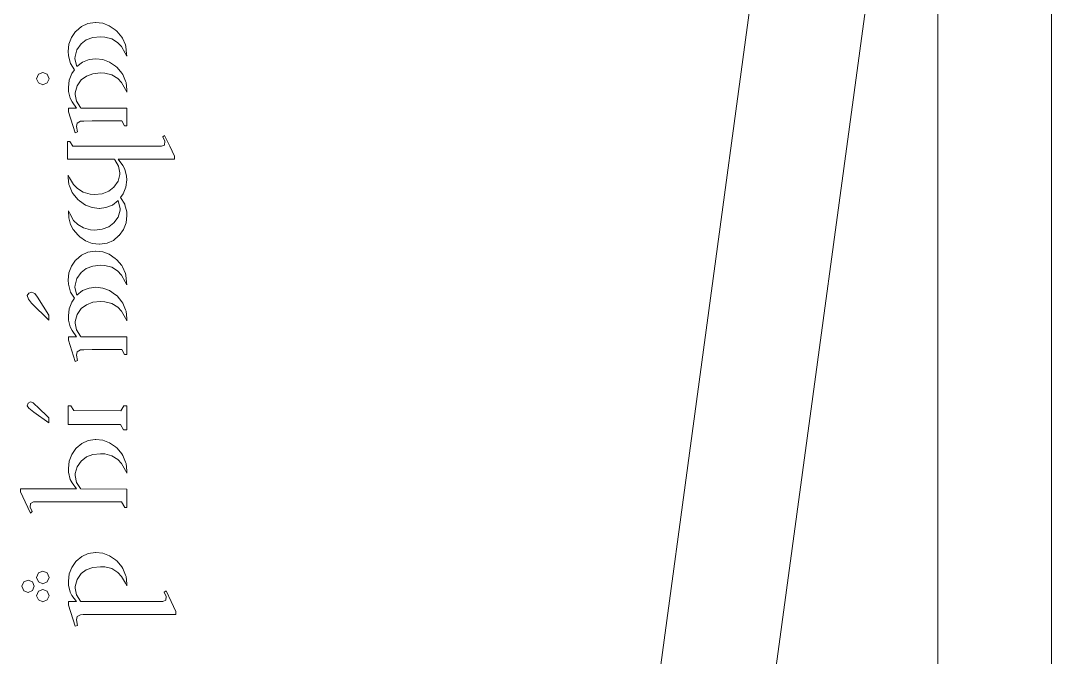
# Model space of a CAD drawing. Header units: inches. Extents: x -25.4 to 25.4, y -23 to 23.1.
# Drawn here: x 7.05 to 12.28, y 3.78 to 7.01 of the extents above; entities that cross this region are included whole.
import ezdxf

# ---------------------------------------------------------------- set-up
doc = ezdxf.new("R2010")
doc.units = ezdxf.units.IN
doc.header["$MEASUREMENT"] = 0
doc.layers.add('Layer 1', color=7, linetype='Continuous', true_color=0xffffff)

msp = doc.modelspace()

# ---------------------------------------------------------------- linework, layer by layer
at = {"layer": 'Layer 1', "color": 6, "lineweight": 9, "true_color": 0xff00ff}
for points in [[(12.2776, -18.9912), (12.2776, -18.9912), (12.2776, 13.1996), (12.2776, 13.1996)], [(11.3387, 11.4337), (11.3387, 11.4337), (7.7494, -15.0549), (7.7494, -15.0549)], [(8.3689, -14.7462), (8.3689, -14.7462), (11.7022, 9.7698), (11.7022, 9.7698)], [(11.7022, 9.7698), (11.7022, 9.7698), (11.7022, -17.6314), (11.7022, -17.6314)]]:
    msp.add_open_spline(points, degree=3, dxfattribs=at)
at = {"layer": 'Layer 1', "color": 1, "lineweight": 9, "true_color": 0xff0000}
for points in [[(7.3278, 6.9557), (7.3278, 6.9557), (7.3062, 6.9257), (7.3062, 6.9257)], [(7.3297, 6.9576), (7.3297, 6.9576), (7.3278, 6.9557), (7.3278, 6.9557)], [(7.3579, 6.9821), (7.3579, 6.9821), (7.3297, 6.9576), (7.3297, 6.9576)], [(7.3899, 6.9971), (7.3899, 6.9971), (7.3579, 6.9821), (7.3579, 6.9821)], [(7.4265, 7.0018), (7.4265, 7.0018), (7.3899, 6.9971), (7.3899, 6.9971)], [(7.4284, 7.0018), (7.4284, 7.0018), (7.4265, 7.0018), (7.4265, 7.0018)], [(7.4651, 6.998), (7.4651, 6.998), (7.4284, 7.0018), (7.4284, 7.0018)], [(7.4979, 6.9858), (7.4979, 6.9858), (7.4651, 6.998), (7.4651, 6.998)], [(7.529, 6.9642), (7.529, 6.9642), (7.4979, 6.9858), (7.4979, 6.9858)], [(7.5374, 6.9576), (7.5374, 6.9576), (7.529, 6.9642), (7.529, 6.9642)], [(7.5619, 6.9285), (7.5619, 6.9285), (7.5374, 6.9576), (7.5374, 6.9576)], [(7.3062, 6.9257), (7.3062, 6.9257), (7.294, 6.8918), (7.294, 6.8918)], [(7.3551, 6.8937), (7.3551, 6.8937), (7.3805, 6.9134), (7.3805, 6.9134)], [(7.3805, 6.9134), (7.3805, 6.9134), (7.4143, 6.9257), (7.4143, 6.9257)], [(7.4143, 6.9257), (7.4143, 6.9257), (7.4538, 6.9294), (7.4538, 6.9294)], [(7.4538, 6.9294), (7.4538, 6.9294), (7.4754, 6.9285), (7.4754, 6.9285)], [(7.4754, 6.9285), (7.4754, 6.9285), (7.5111, 6.9191), (7.5111, 6.9191)], [(7.5111, 6.9191), (7.5111, 6.9191), (7.5402, 6.9012), (7.5402, 6.9012)], [(7.5656, 6.9219), (7.5656, 6.9219), (7.5619, 6.9285), (7.5619, 6.9285)], [(7.5806, 6.8881), (7.5806, 6.8881), (7.5656, 6.9219), (7.5656, 6.9219)], [(7.294, 6.8918), (7.294, 6.8918), (7.2893, 6.8552), (7.2893, 6.8552)], [(7.2893, 6.8552), (7.2893, 6.8552), (7.2912, 6.8345), (7.2912, 6.8345)], [(7.325, 6.8289), (7.325, 6.8289), (7.3335, 6.8636), (7.3335, 6.8636)], [(7.3335, 6.8636), (7.3335, 6.8636), (7.3551, 6.8937), (7.3551, 6.8937)], [(7.5402, 6.9012), (7.5402, 6.9012), (7.56, 6.8806), (7.56, 6.8806)], [(7.56, 6.8806), (7.56, 6.8806), (7.5797, 6.8458), (7.5797, 6.8458)], [(7.5825, 6.8806), (7.5825, 6.8806), (7.5806, 6.8881), (7.5806, 6.8881)], [(7.5863, 6.8439), (7.5863, 6.8439), (7.5825, 6.8806), (7.5825, 6.8806)], [(7.2912, 6.8345), (7.2912, 6.8345), (7.2996, 6.7997), (7.2996, 6.7997)], [(7.2996, 6.7997), (7.2996, 6.7997), (7.3025, 6.7941), (7.3025, 6.7941)], [(7.3241, 6.8195), (7.3241, 6.8195), (7.325, 6.8289), (7.325, 6.8289)], [(7.3325, 6.7838), (7.3325, 6.7838), (7.3241, 6.8195), (7.3241, 6.8195)], [(7.3626, 6.8016), (7.3626, 6.8016), (7.3344, 6.7791), (7.3344, 6.7791)], [(7.3964, 6.8148), (7.3964, 6.8148), (7.3626, 6.8016), (7.3626, 6.8016)], [(7.4303, 6.8185), (7.4303, 6.8185), (7.3964, 6.8148), (7.3964, 6.8148)], [(7.466, 6.8148), (7.466, 6.8148), (7.4303, 6.8185), (7.4303, 6.8185)], [(7.4998, 6.8016), (7.4998, 6.8016), (7.466, 6.8148), (7.466, 6.8148)], [(7.5308, 6.7809), (7.5308, 6.7809), (7.4998, 6.8016), (7.4998, 6.8016)], [(7.5797, 6.8458), (7.5797, 6.8458), (7.5872, 6.8307), (7.5872, 6.8307)], [(7.5872, 6.8307), (7.5872, 6.8307), (7.5863, 6.8439), (7.5863, 6.8439)], [(7.1389, 6.7405), (7.1389, 6.7405), (7.1615, 6.749), (7.1615, 6.749)], [(7.1615, 6.749), (7.1615, 6.749), (7.1831, 6.7405), (7.1831, 6.7405)], [(7.3025, 6.7941), (7.3025, 6.7941), (7.3213, 6.7621), (7.3213, 6.7621)], [(7.3213, 6.7621), (7.3213, 6.7621), (7.3081, 6.7433), (7.3081, 6.7433)], [(7.3344, 6.7791), (7.3344, 6.7791), (7.3325, 6.7838), (7.3325, 6.7838)], [(7.4152, 6.7424), (7.4152, 6.7424), (7.4547, 6.7471), (7.4547, 6.7471)], [(7.4547, 6.7471), (7.4547, 6.7471), (7.4763, 6.7452), (7.4763, 6.7452)], [(7.5384, 6.7744), (7.5384, 6.7744), (7.5308, 6.7809), (7.5308, 6.7809)], [(7.5628, 6.7452), (7.5628, 6.7452), (7.5384, 6.7744), (7.5384, 6.7744)], [(7.1295, 6.717), (7.1295, 6.717), (7.1389, 6.7405), (7.1389, 6.7405)], [(7.1389, 6.6954), (7.1389, 6.6954), (7.1295, 6.717), (7.1295, 6.717)], [(7.1615, 6.686), (7.1615, 6.686), (7.1389, 6.6954), (7.1389, 6.6954)], [(7.1831, 6.6964), (7.1831, 6.6964), (7.1615, 6.686), (7.1615, 6.686)], [(7.1831, 6.7405), (7.1831, 6.7405), (7.1934, 6.717), (7.1934, 6.717)], [(7.1934, 6.717), (7.1934, 6.717), (7.1831, 6.6964), (7.1831, 6.6964)], [(7.2949, 6.7095), (7.2949, 6.7095), (7.2912, 6.6729), (7.2912, 6.6729)], [(7.3081, 6.7433), (7.3081, 6.7433), (7.2949, 6.7095), (7.2949, 6.7095)], [(7.3354, 6.6804), (7.3354, 6.6804), (7.356, 6.7105), (7.356, 6.7105)], [(7.356, 6.7105), (7.356, 6.7105), (7.3823, 6.7302), (7.3823, 6.7302)], [(7.3823, 6.7302), (7.3823, 6.7302), (7.4152, 6.7424), (7.4152, 6.7424)], [(7.4763, 6.7452), (7.4763, 6.7452), (7.512, 6.7368), (7.512, 6.7368)], [(7.512, 6.7368), (7.512, 6.7368), (7.5412, 6.718), (7.5412, 6.718)], [(7.5412, 6.718), (7.5412, 6.718), (7.5609, 6.6973), (7.5609, 6.6973)], [(7.5609, 6.6973), (7.5609, 6.6973), (7.5806, 6.6616), (7.5806, 6.6616)], [(7.5675, 6.7377), (7.5675, 6.7377), (7.5628, 6.7452), (7.5628, 6.7452)], [(7.5816, 6.7039), (7.5816, 6.7039), (7.5675, 6.7377), (7.5675, 6.7377)], [(7.5835, 6.6973), (7.5835, 6.6973), (7.5816, 6.7039), (7.5816, 6.7039)], [(7.5882, 6.6606), (7.5882, 6.6606), (7.5835, 6.6973), (7.5835, 6.6973)], [(7.2912, 6.6729), (7.2912, 6.6729), (7.2921, 6.6522), (7.2921, 6.6522)], [(7.2921, 6.6522), (7.2921, 6.6522), (7.3006, 6.6174), (7.3006, 6.6174)], [(7.326, 6.6456), (7.326, 6.6456), (7.3354, 6.6804), (7.3354, 6.6804)], [(7.326, 6.6371), (7.326, 6.6371), (7.326, 6.6456), (7.326, 6.6456)], [(7.5806, 6.6616), (7.5806, 6.6616), (7.5882, 6.6484), (7.5882, 6.6484)], [(7.5882, 6.6484), (7.5882, 6.6484), (7.5882, 6.6606), (7.5882, 6.6606)], [(7.3006, 6.6174), (7.3006, 6.6174), (7.31, 6.5996), (7.31, 6.5996)], [(7.31, 6.5996), (7.31, 6.5996), (7.3316, 6.5676), (7.3316, 6.5676)], [(7.3325, 6.6024), (7.3325, 6.6024), (7.326, 6.6371), (7.326, 6.6371)], [(7.3523, 6.5704), (7.3523, 6.5704), (7.3325, 6.6024), (7.3325, 6.6024)], [(7.2912, 6.5676), (7.2912, 6.5676), (7.2912, 6.5497), (7.2912, 6.5497)], [(7.3316, 6.5676), (7.3316, 6.5676), (7.2912, 6.5676), (7.2912, 6.5676)], [(7.2912, 6.5497), (7.2912, 6.5497), (7.326, 6.4426), (7.326, 6.4426)], [(7.3542, 6.5676), (7.3542, 6.5676), (7.3523, 6.5704), (7.3523, 6.5704)], [(7.5882, 6.5676), (7.5882, 6.5676), (7.3542, 6.5676), (7.3542, 6.5676)], [(7.5882, 6.4774), (7.5882, 6.4774), (7.5882, 6.5676), (7.5882, 6.5676)], [(7.3316, 6.4746), (7.3316, 6.4746), (7.3363, 6.4915), (7.3363, 6.4915)], [(7.3363, 6.4915), (7.3363, 6.4915), (7.3532, 6.5009), (7.3532, 6.5009)], [(7.3532, 6.5009), (7.3532, 6.5009), (7.3692, 6.5018), (7.3692, 6.5018)], [(7.3692, 6.5018), (7.3692, 6.5018), (7.4124, 6.5028), (7.4124, 6.5028)], [(7.4124, 6.5028), (7.4124, 6.5028), (7.5619, 6.5028), (7.5619, 6.5028)], [(7.5619, 6.5028), (7.5619, 6.5028), (7.5759, 6.4774), (7.5759, 6.4774)], [(7.326, 6.4426), (7.326, 6.4426), (7.3372, 6.4473), (7.3372, 6.4473)], [(7.3372, 6.4473), (7.3372, 6.4473), (7.3316, 6.4746), (7.3316, 6.4746)], [(7.5759, 6.4774), (7.5759, 6.4774), (7.5882, 6.4774), (7.5882, 6.4774)], [(7.2865, 6.3984), (7.2865, 6.3984), (7.2865, 6.3082), (7.2865, 6.3082)], [(7.2987, 6.3984), (7.2987, 6.3984), (7.2865, 6.3984), (7.2865, 6.3984)], [(7.3128, 6.374), (7.3128, 6.374), (7.2987, 6.3984), (7.2987, 6.3984)], [(7.778, 6.3806), (7.778, 6.3806), (7.7639, 6.374), (7.7639, 6.374)], [(7.7789, 6.4295), (7.7789, 6.4295), (7.7705, 6.4219), (7.7705, 6.4219)], [(7.7705, 6.4219), (7.7705, 6.4219), (7.7808, 6.4003), (7.7808, 6.4003)], [(7.7808, 6.4003), (7.7808, 6.4003), (7.778, 6.3806), (7.778, 6.3806)], [(7.8062, 6.374), (7.8062, 6.374), (7.7789, 6.4295), (7.7789, 6.4295)], [(7.7357, 6.374), (7.7357, 6.374), (7.3128, 6.374), (7.3128, 6.374)], [(7.7639, 6.374), (7.7639, 6.374), (7.7357, 6.374), (7.7357, 6.374)], [(7.8297, 6.3233), (7.8297, 6.3233), (7.8062, 6.374), (7.8062, 6.374)], [(7.2865, 6.3082), (7.2865, 6.3082), (7.5243, 6.3082), (7.5243, 6.3082)], [(7.5243, 6.3082), (7.5243, 6.3082), (7.5261, 6.3054), (7.5261, 6.3054)], [(7.5261, 6.3054), (7.5261, 6.3054), (7.5459, 6.2725), (7.5459, 6.2725)], [(7.5675, 6.2772), (7.5675, 6.2772), (7.5431, 6.3092), (7.5431, 6.3092)], [(7.5431, 6.3092), (7.5431, 6.3092), (7.8297, 6.3092), (7.8297, 6.3092)], [(7.5769, 6.2584), (7.5769, 6.2584), (7.5675, 6.2772), (7.5675, 6.2772)], [(7.8297, 6.3092), (7.8297, 6.3092), (7.8297, 6.3233), (7.8297, 6.3233)], [(7.2893, 6.2283), (7.2893, 6.2283), (7.2902, 6.2161), (7.2902, 6.2161)], [(7.2968, 6.2142), (7.2968, 6.2142), (7.2893, 6.2283), (7.2893, 6.2283)], [(7.5525, 6.2312), (7.5525, 6.2312), (7.5431, 6.1964), (7.5431, 6.1964)], [(7.5459, 6.2725), (7.5459, 6.2725), (7.5525, 6.2387), (7.5525, 6.2387)], [(7.5525, 6.2387), (7.5525, 6.2387), (7.5525, 6.2312), (7.5525, 6.2312)], [(7.5863, 6.2227), (7.5863, 6.2227), (7.5769, 6.2584), (7.5769, 6.2584)], [(7.5872, 6.2039), (7.5872, 6.2039), (7.5863, 6.2227), (7.5863, 6.2227)], [(7.2902, 6.2161), (7.2902, 6.2161), (7.294, 6.1795), (7.294, 6.1795)], [(7.294, 6.1795), (7.294, 6.1795), (7.2959, 6.1729), (7.2959, 6.1729)], [(7.2959, 6.1729), (7.2959, 6.1729), (7.31, 6.1391), (7.31, 6.1391)], [(7.3166, 6.1795), (7.3166, 6.1795), (7.2968, 6.2142), (7.2968, 6.2142)], [(7.3372, 6.1597), (7.3372, 6.1597), (7.3166, 6.1795), (7.3166, 6.1795)], [(7.5431, 6.1964), (7.5431, 6.1964), (7.5214, 6.1663), (7.5214, 6.1663)], [(7.5825, 6.1663), (7.5825, 6.1663), (7.5872, 6.2039), (7.5872, 6.2039)], [(7.31, 6.1391), (7.31, 6.1391), (7.3147, 6.1325), (7.3147, 6.1325)], [(7.3147, 6.1325), (7.3147, 6.1325), (7.3391, 6.1043), (7.3391, 6.1043)], [(7.3654, 6.1409), (7.3654, 6.1409), (7.3372, 6.1597), (7.3372, 6.1597)], [(7.4011, 6.1315), (7.4011, 6.1315), (7.3654, 6.1409), (7.3654, 6.1409)], [(7.4228, 6.1297), (7.4228, 6.1297), (7.4011, 6.1315), (7.4011, 6.1315)], [(7.4622, 6.1334), (7.4622, 6.1334), (7.4228, 6.1297), (7.4228, 6.1297)], [(7.4961, 6.1466), (7.4961, 6.1466), (7.4622, 6.1334), (7.4622, 6.1334)], [(7.5214, 6.1663), (7.5214, 6.1663), (7.4961, 6.1466), (7.4961, 6.1466)], [(7.5562, 6.1137), (7.5562, 6.1137), (7.5694, 6.1325), (7.5694, 6.1325)], [(7.5694, 6.1325), (7.5694, 6.1325), (7.5825, 6.1663), (7.5825, 6.1663)], [(7.3391, 6.1043), (7.3391, 6.1043), (7.3466, 6.0968), (7.3466, 6.0968)], [(7.3466, 6.0968), (7.3466, 6.0968), (7.3776, 6.0761), (7.3776, 6.0761)], [(7.3776, 6.0761), (7.3776, 6.0761), (7.4115, 6.0629), (7.4115, 6.0629)], [(7.481, 6.0629), (7.481, 6.0629), (7.5149, 6.0761), (7.5149, 6.0761)], [(7.5149, 6.0761), (7.5149, 6.0761), (7.5431, 6.0986), (7.5431, 6.0986)], [(7.5431, 6.0986), (7.5431, 6.0986), (7.5459, 6.093), (7.5459, 6.093)], [(7.5459, 6.093), (7.5459, 6.093), (7.5534, 6.0573), (7.5534, 6.0573)], [(7.5769, 6.0808), (7.5769, 6.0808), (7.5562, 6.1137), (7.5562, 6.1137)], [(7.5778, 6.077), (7.5778, 6.077), (7.5769, 6.0808), (7.5769, 6.0808)], [(7.5872, 6.0423), (7.5872, 6.0423), (7.5778, 6.077), (7.5778, 6.077)], [(7.2912, 6.047), (7.2912, 6.047), (7.2931, 6.0103), (7.2931, 6.0103)], [(7.2978, 6.0329), (7.2978, 6.0329), (7.2912, 6.047), (7.2912, 6.047)], [(7.3175, 5.9981), (7.3175, 5.9981), (7.2978, 6.0329), (7.2978, 6.0329)], [(7.4115, 6.0629), (7.4115, 6.0629), (7.4472, 6.0592), (7.4472, 6.0592)], [(7.4472, 6.0592), (7.4472, 6.0592), (7.4481, 6.0592), (7.4481, 6.0592)], [(7.4481, 6.0592), (7.4481, 6.0592), (7.481, 6.0629), (7.481, 6.0629)], [(7.544, 6.0141), (7.544, 6.0141), (7.5224, 5.9849), (7.5224, 5.9849)], [(7.5534, 6.0498), (7.5534, 6.0498), (7.544, 6.0141), (7.544, 6.0141)], [(7.5534, 6.0573), (7.5534, 6.0573), (7.5534, 6.0498), (7.5534, 6.0498)], [(7.5835, 5.9849), (7.5835, 5.9849), (7.5882, 6.0225), (7.5882, 6.0225)], [(7.5882, 6.0225), (7.5882, 6.0225), (7.5872, 6.0423), (7.5872, 6.0423)], [(7.2931, 6.0103), (7.2931, 6.0103), (7.3025, 5.9765), (7.3025, 5.9765)], [(7.3025, 5.9765), (7.3025, 5.9765), (7.3156, 5.9511), (7.3156, 5.9511)], [(7.3382, 5.9774), (7.3382, 5.9774), (7.3175, 5.9981), (7.3175, 5.9981)], [(7.3673, 5.9596), (7.3673, 5.9596), (7.3382, 5.9774), (7.3382, 5.9774)], [(7.497, 5.9652), (7.497, 5.9652), (7.4632, 5.953), (7.4632, 5.953)], [(7.5224, 5.9849), (7.5224, 5.9849), (7.497, 5.9652), (7.497, 5.9652)], [(7.5712, 5.952), (7.5712, 5.952), (7.5835, 5.9849), (7.5835, 5.9849)], [(7.3156, 5.9511), (7.3156, 5.9511), (7.3401, 5.9229), (7.3401, 5.9229)], [(7.3401, 5.9229), (7.3401, 5.9229), (7.3485, 5.9154), (7.3485, 5.9154)], [(7.3485, 5.9154), (7.3485, 5.9154), (7.3786, 5.8938), (7.3786, 5.8938)], [(7.403, 5.9502), (7.403, 5.9502), (7.3673, 5.9596), (7.3673, 5.9596)], [(7.4237, 5.9483), (7.4237, 5.9483), (7.403, 5.9502), (7.403, 5.9502)], [(7.4632, 5.953), (7.4632, 5.953), (7.4237, 5.9483), (7.4237, 5.9483)], [(7.5196, 5.8966), (7.5196, 5.8966), (7.5478, 5.921), (7.5478, 5.921)], [(7.5478, 5.921), (7.5478, 5.921), (7.5487, 5.922), (7.5487, 5.922)], [(7.5487, 5.922), (7.5487, 5.922), (7.5712, 5.952), (7.5712, 5.952)], [(7.3786, 5.8938), (7.3786, 5.8938), (7.4124, 5.8815), (7.4124, 5.8815)], [(7.4124, 5.8815), (7.4124, 5.8815), (7.4481, 5.8769), (7.4481, 5.8769)], [(7.4481, 5.8769), (7.4481, 5.8769), (7.4491, 5.8769), (7.4491, 5.8769)], [(7.4491, 5.8769), (7.4491, 5.8769), (7.451, 5.8769), (7.451, 5.8769)], [(7.451, 5.8769), (7.451, 5.8769), (7.4876, 5.8825), (7.4876, 5.8825)], [(7.4876, 5.8825), (7.4876, 5.8825), (7.5196, 5.8966), (7.5196, 5.8966)], [(7.3579, 5.8223), (7.3579, 5.8223), (7.3297, 5.7979), (7.3297, 5.7979)], [(7.3899, 5.8374), (7.3899, 5.8374), (7.3579, 5.8223), (7.3579, 5.8223)], [(7.4265, 5.8421), (7.4265, 5.8421), (7.3899, 5.8374), (7.3899, 5.8374)], [(7.4284, 5.8421), (7.4284, 5.8421), (7.4265, 5.8421), (7.4265, 5.8421)], [(7.4651, 5.8383), (7.4651, 5.8383), (7.4284, 5.8421), (7.4284, 5.8421)], [(7.4979, 5.8261), (7.4979, 5.8261), (7.4651, 5.8383), (7.4651, 5.8383)], [(7.529, 5.8054), (7.529, 5.8054), (7.4979, 5.8261), (7.4979, 5.8261)], [(7.5374, 5.7979), (7.5374, 5.7979), (7.529, 5.8054), (7.529, 5.8054)], [(7.3062, 5.766), (7.3062, 5.766), (7.294, 5.7321), (7.294, 5.7321)], [(7.3278, 5.796), (7.3278, 5.796), (7.3062, 5.766), (7.3062, 5.766)], [(7.3297, 5.7979), (7.3297, 5.7979), (7.3278, 5.796), (7.3278, 5.796)], [(7.3551, 5.734), (7.3551, 5.734), (7.3805, 5.7537), (7.3805, 5.7537)], [(7.3805, 5.7537), (7.3805, 5.7537), (7.4143, 5.766), (7.4143, 5.766)], [(7.4143, 5.766), (7.4143, 5.766), (7.4538, 5.7707), (7.4538, 5.7707)], [(7.4538, 5.7707), (7.4538, 5.7707), (7.4754, 5.7688), (7.4754, 5.7688)], [(7.4754, 5.7688), (7.4754, 5.7688), (7.5111, 5.7603), (7.5111, 5.7603)], [(7.5111, 5.7603), (7.5111, 5.7603), (7.5402, 5.7415), (7.5402, 5.7415)], [(7.5619, 5.7688), (7.5619, 5.7688), (7.5374, 5.7979), (7.5374, 5.7979)], [(7.5656, 5.7622), (7.5656, 5.7622), (7.5619, 5.7688), (7.5619, 5.7688)], [(7.5806, 5.7284), (7.5806, 5.7284), (7.5656, 5.7622), (7.5656, 5.7622)], [(7.294, 5.7321), (7.294, 5.7321), (7.2893, 5.6955), (7.2893, 5.6955)], [(7.325, 5.6692), (7.325, 5.6692), (7.3335, 5.7039), (7.3335, 5.7039)], [(7.3335, 5.7039), (7.3335, 5.7039), (7.3551, 5.734), (7.3551, 5.734)], [(7.5402, 5.7415), (7.5402, 5.7415), (7.56, 5.7208), (7.56, 5.7208)], [(7.56, 5.7208), (7.56, 5.7208), (7.5797, 5.6861), (7.5797, 5.6861)], [(7.5825, 5.7208), (7.5825, 5.7208), (7.5806, 5.7284), (7.5806, 5.7284)], [(7.5863, 5.6842), (7.5863, 5.6842), (7.5825, 5.7208), (7.5825, 5.7208)], [(7.2893, 5.6955), (7.2893, 5.6955), (7.2912, 5.6748), (7.2912, 5.6748)], [(7.2912, 5.6748), (7.2912, 5.6748), (7.2996, 5.64), (7.2996, 5.64)], [(7.3241, 5.6598), (7.3241, 5.6598), (7.325, 5.6692), (7.325, 5.6692)], [(7.3325, 5.624), (7.3325, 5.624), (7.3241, 5.6598), (7.3241, 5.6598)], [(7.3964, 5.6551), (7.3964, 5.6551), (7.3626, 5.6419), (7.3626, 5.6419)], [(7.4303, 5.6588), (7.4303, 5.6588), (7.3964, 5.6551), (7.3964, 5.6551)], [(7.466, 5.6551), (7.466, 5.6551), (7.4303, 5.6588), (7.4303, 5.6588)], [(7.4998, 5.6428), (7.4998, 5.6428), (7.466, 5.6551), (7.466, 5.6551)], [(7.5797, 5.6861), (7.5797, 5.6861), (7.5872, 5.671), (7.5872, 5.671)], [(7.5872, 5.671), (7.5872, 5.671), (7.5863, 5.6842), (7.5863, 5.6842)], [(7.0826, 5.6175), (7.0826, 5.6175), (7.0901, 5.6287), (7.0901, 5.6287)], [(7.0891, 5.5977), (7.0891, 5.5977), (7.0826, 5.6175), (7.0826, 5.6175)], [(7.1042, 5.5789), (7.1042, 5.5789), (7.0891, 5.5977), (7.0891, 5.5977)], [(7.0901, 5.6287), (7.0901, 5.6287), (7.1032, 5.6344), (7.1032, 5.6344)], [(7.1032, 5.6344), (7.1032, 5.6344), (7.1201, 5.6269), (7.1201, 5.6269)], [(7.1201, 5.6269), (7.1201, 5.6269), (7.1342, 5.6081), (7.1342, 5.6081)], [(7.1342, 5.6081), (7.1342, 5.6081), (7.1925, 5.5169), (7.1925, 5.5169)], [(7.2996, 5.64), (7.2996, 5.64), (7.3025, 5.6344), (7.3025, 5.6344)], [(7.3025, 5.6344), (7.3025, 5.6344), (7.3213, 5.6034), (7.3213, 5.6034)], [(7.3213, 5.6034), (7.3213, 5.6034), (7.3081, 5.5836), (7.3081, 5.5836)], [(7.3344, 5.6193), (7.3344, 5.6193), (7.3325, 5.624), (7.3325, 5.624)], [(7.3626, 5.6419), (7.3626, 5.6419), (7.3344, 5.6193), (7.3344, 5.6193)], [(7.5308, 5.6212), (7.5308, 5.6212), (7.4998, 5.6428), (7.4998, 5.6428)], [(7.5384, 5.6146), (7.5384, 5.6146), (7.5308, 5.6212), (7.5308, 5.6212)], [(7.5628, 5.5855), (7.5628, 5.5855), (7.5384, 5.6146), (7.5384, 5.6146)], [(7.1925, 5.4915), (7.1925, 5.4915), (7.1042, 5.5789), (7.1042, 5.5789)], [(7.2949, 5.5498), (7.2949, 5.5498), (7.2912, 5.5131), (7.2912, 5.5131)], [(7.3081, 5.5836), (7.3081, 5.5836), (7.2949, 5.5498), (7.2949, 5.5498)], [(7.3354, 5.5207), (7.3354, 5.5207), (7.356, 5.5507), (7.356, 5.5507)], [(7.356, 5.5507), (7.356, 5.5507), (7.3823, 5.5705), (7.3823, 5.5705)], [(7.3823, 5.5705), (7.3823, 5.5705), (7.4152, 5.5827), (7.4152, 5.5827)], [(7.4152, 5.5827), (7.4152, 5.5827), (7.4547, 5.5874), (7.4547, 5.5874)], [(7.4547, 5.5874), (7.4547, 5.5874), (7.4763, 5.5855), (7.4763, 5.5855)], [(7.4763, 5.5855), (7.4763, 5.5855), (7.512, 5.5771), (7.512, 5.5771)], [(7.512, 5.5771), (7.512, 5.5771), (7.5412, 5.5583), (7.5412, 5.5583)], [(7.5412, 5.5583), (7.5412, 5.5583), (7.5609, 5.5376), (7.5609, 5.5376)], [(7.5675, 5.5789), (7.5675, 5.5789), (7.5628, 5.5855), (7.5628, 5.5855)], [(7.5816, 5.5442), (7.5816, 5.5442), (7.5675, 5.5789), (7.5675, 5.5789)], [(7.5835, 5.5376), (7.5835, 5.5376), (7.5816, 5.5442), (7.5816, 5.5442)], [(7.1925, 5.5169), (7.1925, 5.5169), (7.1925, 5.4915), (7.1925, 5.4915)], [(7.2912, 5.5131), (7.2912, 5.5131), (7.2921, 5.4925), (7.2921, 5.4925)], [(7.2921, 5.4925), (7.2921, 5.4925), (7.3006, 5.4577), (7.3006, 5.4577)], [(7.326, 5.4859), (7.326, 5.4859), (7.3354, 5.5207), (7.3354, 5.5207)], [(7.5609, 5.5376), (7.5609, 5.5376), (7.5806, 5.5019), (7.5806, 5.5019)], [(7.5806, 5.5019), (7.5806, 5.5019), (7.5882, 5.4887), (7.5882, 5.4887)], [(7.5882, 5.5009), (7.5882, 5.5009), (7.5835, 5.5376), (7.5835, 5.5376)], [(7.5882, 5.4887), (7.5882, 5.4887), (7.5882, 5.5009), (7.5882, 5.5009)], [(7.3006, 5.4577), (7.3006, 5.4577), (7.31, 5.4398), (7.31, 5.4398)], [(7.31, 5.4398), (7.31, 5.4398), (7.3316, 5.4079), (7.3316, 5.4079)], [(7.326, 5.4774), (7.326, 5.4774), (7.326, 5.4859), (7.326, 5.4859)], [(7.3325, 5.4436), (7.3325, 5.4436), (7.326, 5.4774), (7.326, 5.4774)], [(7.3523, 5.4107), (7.3523, 5.4107), (7.3325, 5.4436), (7.3325, 5.4436)], [(7.2912, 5.4079), (7.2912, 5.4079), (7.2912, 5.39), (7.2912, 5.39)], [(7.3316, 5.4079), (7.3316, 5.4079), (7.2912, 5.4079), (7.2912, 5.4079)], [(7.2912, 5.39), (7.2912, 5.39), (7.326, 5.2829), (7.326, 5.2829)], [(7.3542, 5.4079), (7.3542, 5.4079), (7.3523, 5.4107), (7.3523, 5.4107)], [(7.5882, 5.4079), (7.5882, 5.4079), (7.3542, 5.4079), (7.3542, 5.4079)], [(7.5882, 5.3177), (7.5882, 5.3177), (7.5882, 5.4079), (7.5882, 5.4079)], [(7.3363, 5.3318), (7.3363, 5.3318), (7.3532, 5.3412), (7.3532, 5.3412)], [(7.3532, 5.3412), (7.3532, 5.3412), (7.3692, 5.3421), (7.3692, 5.3421)], [(7.3692, 5.3421), (7.3692, 5.3421), (7.4124, 5.343), (7.4124, 5.343)], [(7.4124, 5.343), (7.4124, 5.343), (7.5619, 5.343), (7.5619, 5.343)], [(7.5619, 5.343), (7.5619, 5.343), (7.5759, 5.3177), (7.5759, 5.3177)], [(7.326, 5.2829), (7.326, 5.2829), (7.3372, 5.2876), (7.3372, 5.2876)], [(7.3316, 5.3149), (7.3316, 5.3149), (7.3363, 5.3318), (7.3363, 5.3318)], [(7.3372, 5.2876), (7.3372, 5.2876), (7.3316, 5.3149), (7.3316, 5.3149)], [(7.5759, 5.3177), (7.5759, 5.3177), (7.5882, 5.3177), (7.5882, 5.3177)], [(7.0985, 5.0771), (7.0985, 5.0771), (7.0863, 5.0705), (7.0863, 5.0705)], [(7.1126, 5.0724), (7.1126, 5.0724), (7.0985, 5.0771), (7.0985, 5.0771)], [(7.123, 5.063), (7.123, 5.063), (7.1126, 5.0724), (7.1126, 5.0724)], [(7.0863, 5.0705), (7.0863, 5.0705), (7.0826, 5.0573), (7.0826, 5.0573)], [(7.0826, 5.0573), (7.0826, 5.0573), (7.0901, 5.0461), (7.0901, 5.0461)], [(7.0901, 5.0461), (7.0901, 5.0461), (7.1164, 5.0245), (7.1164, 5.0245)], [(7.1164, 5.0245), (7.1164, 5.0245), (7.1925, 4.9718), (7.1925, 4.9718)], [(7.1342, 5.0526), (7.1342, 5.0526), (7.123, 5.063), (7.123, 5.063)], [(7.1925, 4.9972), (7.1925, 4.9972), (7.1342, 5.0526), (7.1342, 5.0526)], [(7.2893, 5.0573), (7.2893, 5.0573), (7.2893, 4.9624), (7.2893, 4.9624)], [(7.3043, 5.0573), (7.3043, 5.0573), (7.2893, 5.0573), (7.2893, 5.0573)], [(7.3184, 5.0329), (7.3184, 5.0329), (7.3043, 5.0573), (7.3043, 5.0573)], [(7.5571, 5.032), (7.5571, 5.032), (7.3184, 5.0329), (7.3184, 5.0329)], [(7.5722, 5.0573), (7.5722, 5.0573), (7.5571, 5.032), (7.5571, 5.032)], [(7.5882, 5.0573), (7.5882, 5.0573), (7.5722, 5.0573), (7.5722, 5.0573)], [(7.5882, 4.9361), (7.5882, 4.9361), (7.5882, 5.0573), (7.5882, 5.0573)], [(7.1925, 4.9718), (7.1925, 4.9718), (7.1925, 4.9972), (7.1925, 4.9972)], [(7.2893, 4.9624), (7.2893, 4.9624), (7.5553, 4.9624), (7.5553, 4.9624)], [(7.5553, 4.9624), (7.5553, 4.9624), (7.5712, 4.9361), (7.5712, 4.9361)], [(7.5712, 4.9361), (7.5712, 4.9361), (7.5882, 4.9361), (7.5882, 4.9361)], [(7.3589, 4.8666), (7.3589, 4.8666), (7.3307, 4.8421), (7.3307, 4.8421)], [(7.3917, 4.8807), (7.3917, 4.8807), (7.3589, 4.8666), (7.3589, 4.8666)], [(7.4275, 4.8863), (7.4275, 4.8863), (7.3917, 4.8807), (7.3917, 4.8807)], [(7.4303, 4.8863), (7.4303, 4.8863), (7.4275, 4.8863), (7.4275, 4.8863)], [(7.466, 4.8825), (7.466, 4.8825), (7.4303, 4.8863), (7.4303, 4.8863)], [(7.4998, 4.8694), (7.4998, 4.8694), (7.466, 4.8825), (7.466, 4.8825)], [(7.5308, 4.8487), (7.5308, 4.8487), (7.4998, 4.8694), (7.4998, 4.8694)], [(7.3288, 4.8403), (7.3288, 4.8403), (7.3081, 4.8102), (7.3081, 4.8102)], [(7.3307, 4.8421), (7.3307, 4.8421), (7.3288, 4.8403), (7.3288, 4.8403)], [(7.4152, 4.8102), (7.4152, 4.8102), (7.4547, 4.8139), (7.4547, 4.8139)], [(7.4547, 4.8139), (7.4547, 4.8139), (7.4763, 4.813), (7.4763, 4.813)], [(7.4763, 4.813), (7.4763, 4.813), (7.512, 4.8036), (7.512, 4.8036)], [(7.5384, 4.8421), (7.5384, 4.8421), (7.5308, 4.8487), (7.5308, 4.8487)], [(7.5628, 4.813), (7.5628, 4.813), (7.5384, 4.8421), (7.5384, 4.8421)], [(7.5675, 4.8055), (7.5675, 4.8055), (7.5628, 4.813), (7.5628, 4.813)], [(7.2949, 4.7763), (7.2949, 4.7763), (7.2912, 4.7397), (7.2912, 4.7397)], [(7.3081, 4.8102), (7.3081, 4.8102), (7.2949, 4.7763), (7.2949, 4.7763)], [(7.3354, 4.7481), (7.3354, 4.7481), (7.356, 4.7773), (7.356, 4.7773)], [(7.356, 4.7773), (7.356, 4.7773), (7.3823, 4.798), (7.3823, 4.798)], [(7.3823, 4.798), (7.3823, 4.798), (7.4152, 4.8102), (7.4152, 4.8102)], [(7.512, 4.8036), (7.512, 4.8036), (7.5412, 4.7857), (7.5412, 4.7857)], [(7.5412, 4.7857), (7.5412, 4.7857), (7.5609, 4.7651), (7.5609, 4.7651)], [(7.5609, 4.7651), (7.5609, 4.7651), (7.5806, 4.7294), (7.5806, 4.7294)], [(7.5816, 4.7716), (7.5816, 4.7716), (7.5675, 4.8055), (7.5675, 4.8055)], [(7.5835, 4.7641), (7.5835, 4.7641), (7.5816, 4.7716), (7.5816, 4.7716)], [(7.5882, 4.7275), (7.5882, 4.7275), (7.5835, 4.7641), (7.5835, 4.7641)], [(7.2912, 4.7397), (7.2912, 4.7397), (7.2921, 4.72), (7.2921, 4.72)], [(7.2921, 4.72), (7.2921, 4.72), (7.3006, 4.6842), (7.3006, 4.6842)], [(7.326, 4.7134), (7.326, 4.7134), (7.3354, 4.7481), (7.3354, 4.7481)], [(7.326, 4.704), (7.326, 4.704), (7.326, 4.7134), (7.326, 4.7134)], [(7.5806, 4.7294), (7.5806, 4.7294), (7.5882, 4.7153), (7.5882, 4.7153)], [(7.5882, 4.7153), (7.5882, 4.7153), (7.5882, 4.7275), (7.5882, 4.7275)], [(7.3006, 4.6842), (7.3006, 4.6842), (7.31, 4.6664), (7.31, 4.6664)], [(7.31, 4.6664), (7.31, 4.6664), (7.3316, 4.6354), (7.3316, 4.6354)], [(7.3325, 4.6692), (7.3325, 4.6692), (7.326, 4.704), (7.326, 4.704)], [(7.3523, 4.6373), (7.3523, 4.6373), (7.3325, 4.6692), (7.3325, 4.6692)], [(7.0487, 4.6354), (7.0487, 4.6354), (7.0487, 4.6213), (7.0487, 4.6213)], [(7.3316, 4.6354), (7.3316, 4.6354), (7.0487, 4.6354), (7.0487, 4.6354)], [(7.0487, 4.6213), (7.0487, 4.6213), (7.0713, 4.5696), (7.0713, 4.5696)], [(7.3532, 4.6354), (7.3532, 4.6354), (7.3523, 4.6373), (7.3523, 4.6373)], [(7.5882, 4.6344), (7.5882, 4.6344), (7.3532, 4.6354), (7.3532, 4.6354)], [(7.5882, 4.5414), (7.5882, 4.5414), (7.5882, 4.6344), (7.5882, 4.6344)], [(7.0713, 4.5696), (7.0713, 4.5696), (7.0985, 4.5132), (7.0985, 4.5132)], [(7.0966, 4.5433), (7.0966, 4.5433), (7.0995, 4.5621), (7.0995, 4.5621)], [(7.0995, 4.5621), (7.0995, 4.5621), (7.1145, 4.5696), (7.1145, 4.5696)], [(7.1145, 4.5696), (7.1145, 4.5696), (7.1418, 4.5696), (7.1418, 4.5696)], [(7.1418, 4.5696), (7.1418, 4.5696), (7.5609, 4.5696), (7.5609, 4.5696)], [(7.5609, 4.5696), (7.5609, 4.5696), (7.5769, 4.5423), (7.5769, 4.5423)], [(7.107, 4.5207), (7.107, 4.5207), (7.0966, 4.5433), (7.0966, 4.5433)], [(7.0985, 4.5132), (7.0985, 4.5132), (7.107, 4.5207), (7.107, 4.5207)], [(7.5769, 4.5423), (7.5769, 4.5423), (7.5882, 4.5414), (7.5882, 4.5414)], [(7.3589, 4.2933), (7.3589, 4.2933), (7.3307, 4.2698), (7.3307, 4.2698)], [(7.3917, 4.3083), (7.3917, 4.3083), (7.3589, 4.2933), (7.3589, 4.2933)], [(7.4284, 4.313), (7.4284, 4.313), (7.3917, 4.3083), (7.3917, 4.3083)], [(7.4303, 4.313), (7.4303, 4.313), (7.4284, 4.313), (7.4284, 4.313)], [(7.466, 4.3093), (7.466, 4.3093), (7.4303, 4.313), (7.4303, 4.313)], [(7.4998, 4.2961), (7.4998, 4.2961), (7.466, 4.3093), (7.466, 4.3093)], [(7.5308, 4.2754), (7.5308, 4.2754), (7.4998, 4.2961), (7.4998, 4.2961)], [(7.3081, 4.2378), (7.3081, 4.2378), (7.2949, 4.2049), (7.2949, 4.2049)], [(7.3288, 4.2679), (7.3288, 4.2679), (7.3081, 4.2378), (7.3081, 4.2378)], [(7.3307, 4.2698), (7.3307, 4.2698), (7.3288, 4.2679), (7.3288, 4.2679)], [(7.3814, 4.2247), (7.3814, 4.2247), (7.4152, 4.2369), (7.4152, 4.2369)], [(7.4152, 4.2369), (7.4152, 4.2369), (7.4547, 4.2407), (7.4547, 4.2407)], [(7.4547, 4.2407), (7.4547, 4.2407), (7.4763, 4.2397), (7.4763, 4.2397)], [(7.4763, 4.2397), (7.4763, 4.2397), (7.512, 4.2313), (7.512, 4.2313)], [(7.5384, 4.2689), (7.5384, 4.2689), (7.5308, 4.2754), (7.5308, 4.2754)], [(7.5628, 4.2397), (7.5628, 4.2397), (7.5384, 4.2689), (7.5384, 4.2689)], [(7.5675, 4.2322), (7.5675, 4.2322), (7.5628, 4.2397), (7.5628, 4.2397)], [(7.1389, 4.2096), (7.1389, 4.2096), (7.1295, 4.1871), (7.1295, 4.1871)], [(7.1295, 4.1871), (7.1295, 4.1871), (7.1389, 4.1645), (7.1389, 4.1645)], [(7.1615, 4.2181), (7.1615, 4.2181), (7.1389, 4.2096), (7.1389, 4.2096)], [(7.1831, 4.2096), (7.1831, 4.2096), (7.1615, 4.2181), (7.1615, 4.2181)], [(7.1934, 4.1871), (7.1934, 4.1871), (7.1831, 4.2096), (7.1831, 4.2096)], [(7.1831, 4.1645), (7.1831, 4.1645), (7.1934, 4.1871), (7.1934, 4.1871)], [(7.2949, 4.2049), (7.2949, 4.2049), (7.2912, 4.1674), (7.2912, 4.1674)], [(7.3354, 4.1758), (7.3354, 4.1758), (7.356, 4.2059), (7.356, 4.2059)], [(7.356, 4.2059), (7.356, 4.2059), (7.3814, 4.2247), (7.3814, 4.2247)], [(7.512, 4.2313), (7.512, 4.2313), (7.5412, 4.2125), (7.5412, 4.2125)], [(7.5412, 4.2125), (7.5412, 4.2125), (7.5609, 4.1918), (7.5609, 4.1918)], [(7.5609, 4.1918), (7.5609, 4.1918), (7.5806, 4.157), (7.5806, 4.157)], [(7.5816, 4.1984), (7.5816, 4.1984), (7.5675, 4.2322), (7.5675, 4.2322)], [(7.5835, 4.1918), (7.5835, 4.1918), (7.5816, 4.1984), (7.5816, 4.1984)], [(7.5882, 4.1551), (7.5882, 4.1551), (7.5835, 4.1918), (7.5835, 4.1918)], [(7.0647, 4.1636), (7.0647, 4.1636), (7.0553, 4.142), (7.0553, 4.142)], [(7.0553, 4.142), (7.0553, 4.142), (7.0647, 4.1194), (7.0647, 4.1194)], [(7.0873, 4.173), (7.0873, 4.173), (7.0647, 4.1636), (7.0647, 4.1636)], [(7.1089, 4.1636), (7.1089, 4.1636), (7.0873, 4.173), (7.0873, 4.173)], [(7.1183, 4.142), (7.1183, 4.142), (7.1089, 4.1636), (7.1089, 4.1636)], [(7.1089, 4.1204), (7.1089, 4.1204), (7.1183, 4.142), (7.1183, 4.142)], [(7.1389, 4.1645), (7.1389, 4.1645), (7.1615, 4.1551), (7.1615, 4.1551)], [(7.1615, 4.1551), (7.1615, 4.1551), (7.1831, 4.1645), (7.1831, 4.1645)], [(7.2912, 4.1674), (7.2912, 4.1674), (7.2921, 4.1476), (7.2921, 4.1476)], [(7.2921, 4.1476), (7.2921, 4.1476), (7.3006, 4.1128), (7.3006, 4.1128)], [(7.326, 4.141), (7.326, 4.141), (7.3354, 4.1758), (7.3354, 4.1758)], [(7.326, 4.1326), (7.326, 4.1326), (7.326, 4.141), (7.326, 4.141)], [(7.3325, 4.0988), (7.3325, 4.0988), (7.326, 4.1326), (7.326, 4.1326)], [(7.5806, 4.157), (7.5806, 4.157), (7.5882, 4.1439), (7.5882, 4.1439)], [(7.5882, 4.1439), (7.5882, 4.1439), (7.5882, 4.1551), (7.5882, 4.1551)], [(7.0647, 4.1194), (7.0647, 4.1194), (7.0873, 4.111), (7.0873, 4.111)], [(7.0873, 4.111), (7.0873, 4.111), (7.1089, 4.1204), (7.1089, 4.1204)], [(7.1389, 4.1166), (7.1389, 4.1166), (7.1295, 4.0941), (7.1295, 4.0941)], [(7.1295, 4.0941), (7.1295, 4.0941), (7.1389, 4.0724), (7.1389, 4.0724)], [(7.1615, 4.126), (7.1615, 4.126), (7.1389, 4.1166), (7.1389, 4.1166)], [(7.1831, 4.1166), (7.1831, 4.1166), (7.1615, 4.126), (7.1615, 4.126)], [(7.1934, 4.0941), (7.1934, 4.0941), (7.1831, 4.1166), (7.1831, 4.1166)], [(7.1831, 4.0724), (7.1831, 4.0724), (7.1934, 4.0941), (7.1934, 4.0941)], [(7.3006, 4.1128), (7.3006, 4.1128), (7.309, 4.095), (7.309, 4.095)], [(7.309, 4.095), (7.309, 4.095), (7.3316, 4.064), (7.3316, 4.064)], [(7.3523, 4.0659), (7.3523, 4.0659), (7.3325, 4.0988), (7.3325, 4.0988)], [(7.7865, 4.1194), (7.7865, 4.1194), (7.7771, 4.1119), (7.7771, 4.1119)], [(7.7771, 4.1119), (7.7771, 4.1119), (7.7874, 4.0903), (7.7874, 4.0903)], [(7.7874, 4.0903), (7.7874, 4.0903), (7.7846, 4.0706), (7.7846, 4.0706)], [(7.8128, 4.064), (7.8128, 4.064), (7.7865, 4.1194), (7.7865, 4.1194)], [(7.1389, 4.0724), (7.1389, 4.0724), (7.1615, 4.063), (7.1615, 4.063)], [(7.1615, 4.063), (7.1615, 4.063), (7.1831, 4.0724), (7.1831, 4.0724)], [(7.2912, 4.064), (7.2912, 4.064), (7.2912, 4.0461), (7.2912, 4.0461)], [(7.3316, 4.064), (7.3316, 4.064), (7.2912, 4.064), (7.2912, 4.064)], [(7.2912, 4.0461), (7.2912, 4.0461), (7.326, 3.939), (7.326, 3.939)], [(7.3542, 4.064), (7.3542, 4.064), (7.3523, 4.0659), (7.3523, 4.0659)], [(7.7442, 4.064), (7.7442, 4.064), (7.3542, 4.064), (7.3542, 4.064)], [(7.7695, 4.0649), (7.7695, 4.0649), (7.7442, 4.064), (7.7442, 4.064)], [(7.7846, 4.0706), (7.7846, 4.0706), (7.7695, 4.0649), (7.7695, 4.0649)], [(7.8363, 4.0132), (7.8363, 4.0132), (7.8128, 4.064), (7.8128, 4.064)], [(7.3316, 3.9709), (7.3316, 3.9709), (7.3363, 3.9879), (7.3363, 3.9879)], [(7.3363, 3.9879), (7.3363, 3.9879), (7.3532, 3.9973), (7.3532, 3.9973)], [(7.3532, 3.9973), (7.3532, 3.9973), (7.3664, 3.9982), (7.3664, 3.9982)], [(7.3664, 3.9982), (7.3664, 3.9982), (7.4124, 3.9982), (7.4124, 3.9982)], [(7.4124, 3.9982), (7.4124, 3.9982), (7.8363, 3.9982), (7.8363, 3.9982)], [(7.8363, 3.9982), (7.8363, 3.9982), (7.8363, 4.0132), (7.8363, 4.0132)], [(7.326, 3.939), (7.326, 3.939), (7.3372, 3.9437), (7.3372, 3.9437)], [(7.3372, 3.9437), (7.3372, 3.9437), (7.3316, 3.9709), (7.3316, 3.9709)]]:
    msp.add_open_spline(points, degree=3, dxfattribs=at)

doc.saveas('drawing.dxf')
